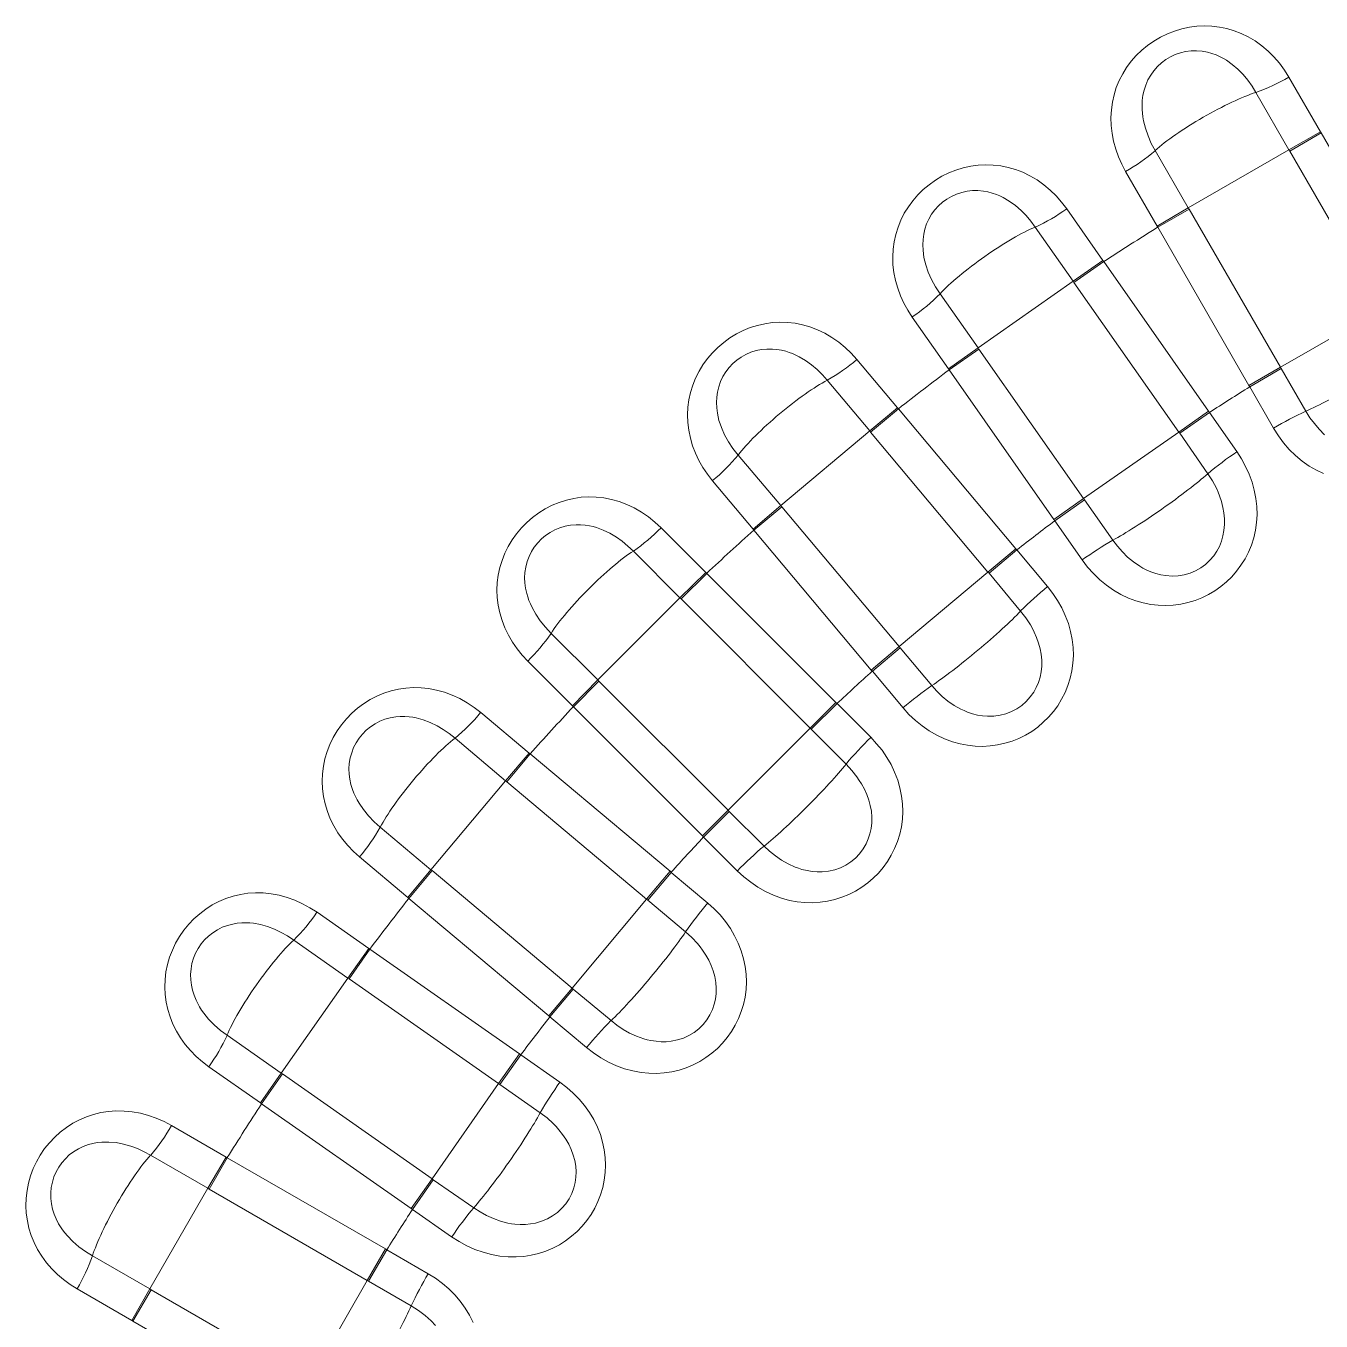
# Model space of a CAD drawing. Extents: x 407 to 892, y -26 to 445.
# Drawn here: x 754.52 to 768.59, y 179.48 to 193.55 of the extents above; entities that cross this region are included whole.
import ezdxf

# ---------------------------------------------------------------- set-up
doc = ezdxf.new("R2010")
doc.units = 0
doc.header["$LTSCALE"] = 7
doc.header["$MEASUREMENT"] = 0
doc.layers.add('8', color=251, linetype='CONTINUOUS', lineweight=15)

msp = doc.modelspace()

# ---------------------------------------------------------------- linework, layer by layer
at = {"layer": '8', "lineweight": 13, "ltscale": 0.017125}
for p, q in [((768.237, 192.989), (768.58, 192.397)), ((766.805, 191.372), (766.463, 191.965)), ((765.824, 191.559), (766.218, 190.998)), ((764.539, 189.822), (764.147, 190.384)), ((763.546, 189.923), (763.987, 189.398)), ((762.417, 188.081), (761.977, 188.606)), ((761.419, 188.095), (761.903, 187.611)), ((760.454, 186.162), (759.97, 186.646)), ((759.459, 186.088), (759.984, 185.648)), ((758.667, 184.078), (758.142, 184.519)), ((757.681, 183.918), (758.243, 183.526)), ((757.067, 181.847), (756.506, 182.241)), ((756.1, 181.602), (756.693, 181.26)), ((755.668, 179.485), (755.076, 179.828))]:
    msp.add_line(p, q, dxfattribs=at)
at = {"layer": '8', "lineweight": 13, "ltscale": 0.01795}
for p, q in [((767.88, 192.824), (768.238, 192.201)), ((765.483, 191.362), (765.894, 190.773)), ((763.223, 189.697), (763.684, 189.147)), ((762.717, 188.336), (762.255, 188.885)), ((761.117, 187.842), (761.623, 187.333)), ((760.732, 186.442), (760.223, 186.948)), ((759.18, 185.81), (759.729, 185.348)), ((758.918, 184.381), (758.368, 184.842)), ((757.292, 182.171), (756.703, 182.582)), ((755.864, 179.827), (755.241, 180.185))]:
    msp.add_line(p, q, dxfattribs=at)
at = {"layer": '8', "lineweight": 13, "ltscale": 0.009852}
for p, q in [((768.238, 192.201), (768.58, 192.397)), ((767.145, 191.571), (766.805, 191.372)), ((765.894, 190.773), (766.218, 190.998)), ((767.051, 189.121), (767.374, 189.346)), ((766.018, 188.398), (765.695, 188.171)), ((761.623, 187.333), (761.903, 187.611)), ((760.732, 186.442), (760.454, 186.162)), ((759.667, 182.047), (759.894, 182.37)), ((757.292, 182.171), (757.067, 181.847)), ((756.495, 180.92), (756.693, 181.26)), ((758.944, 181.014), (758.719, 180.691)), ((755.864, 179.827), (755.668, 179.485))]:
    msp.add_line(p, q, dxfattribs=at)
at = {"layer": '8', "lineweight": 13, "ltscale": 0.009853}
for p, q in [((768.246, 192.187), (768.587, 192.384)), ((767.154, 191.556), (766.812, 191.359)), ((765.903, 190.76), (766.226, 190.986)), ((764.87, 190.036), (764.548, 189.81)), ((768.154, 189.824), (767.813, 189.626)), ((763.694, 189.134), (763.996, 189.387)), ((767.041, 189.135), (767.364, 189.361)), ((766.008, 188.412), (765.685, 188.186)), ((762.728, 188.323), (762.426, 188.07)), ((764.969, 187.614), (765.271, 187.868)), ((764.98, 187.601), (765.282, 187.854)), ((761.635, 187.322), (761.914, 187.6)), ((764.003, 186.804), (763.701, 186.55)), ((764.014, 186.791), (763.713, 186.537)), ((760.743, 186.43), (760.465, 186.151)), ((763.038, 185.919), (763.316, 186.198)), ((763.05, 185.907), (763.329, 186.185)), ((759.742, 185.337), (759.995, 185.639)), ((762.146, 185.027), (761.867, 184.749)), ((762.158, 185.015), (761.88, 184.736)), ((758.931, 184.371), (758.678, 184.069)), ((761.261, 184.062), (761.515, 184.364)), ((761.274, 184.051), (761.528, 184.352)), ((758.029, 183.195), (758.255, 183.518)), ((760.451, 183.096), (760.197, 182.794)), ((760.464, 183.085), (760.211, 182.783)), ((759.653, 182.057), (759.88, 182.38)), ((757.305, 182.162), (757.079, 181.839)), ((756.509, 180.911), (756.706, 181.253)), ((758.93, 181.024), (758.704, 180.701)), ((758.241, 179.911), (758.439, 180.252)), ((755.878, 179.819), (755.681, 179.478))]:
    msp.add_line(p, q, dxfattribs=at)
at = {"layer": '8', "lineweight": 13, "ltscale": 0.000370584}
for p, q in [((768.587, 192.384), (768.58, 192.397)), ((755.681, 179.478), (755.668, 179.485))]:
    msp.add_line(p, q, dxfattribs=at)
at = {"layer": '8', "lineweight": 13, "ltscale": 0.049583}
for p, q in [((769.579, 190.666), (768.587, 192.384)), ((769.238, 190.469), (768.246, 192.187)), ((767.154, 191.556), (768.145, 189.838)), ((767.364, 189.361), (766.226, 190.986)), ((767.041, 189.135), (765.903, 190.76)), ((764.87, 190.036), (766.008, 188.412)), ((764.548, 189.81), (765.685, 188.186)), ((762.728, 188.323), (764.003, 186.804)), ((762.426, 188.07), (763.701, 186.55)), ((761.515, 184.364), (759.995, 185.639)), ((761.261, 184.062), (759.742, 185.337)), ((759.88, 182.38), (758.255, 183.518)), ((759.653, 182.057), (758.029, 183.195)), ((757.305, 182.162), (758.93, 181.024)), ((757.079, 181.839), (758.704, 180.701)), ((758.227, 179.92), (756.509, 180.911)), ((755.878, 179.819), (757.596, 178.827)), ((755.681, 179.478), (757.399, 178.486))]:
    msp.add_line(p, q, dxfattribs=at)
at = {"layer": '8', "lineweight": 13, "ltscale": 0.017949}
for p, q in [((767.145, 191.571), (766.785, 192.192)), ((764.861, 190.05), (764.448, 190.637)), ((757.428, 183.617), (758.015, 183.204)), ((755.873, 181.28), (756.495, 180.92))]:
    msp.add_line(p, q, dxfattribs=at)
at = {"layer": '8', "lineweight": 13, "ltscale": 0.03153}
for p, q in [((768.238, 192.201), (767.145, 191.571)), ((765.894, 190.773), (764.861, 190.05)), ((758.015, 183.204), (757.292, 182.171)), ((756.495, 180.92), (755.864, 179.827))]:
    msp.add_line(p, q, dxfattribs=at)
at = {"layer": '8', "lineweight": 13, "ltscale": 0.000417325}
for p, q in [((768.246, 192.187), (768.238, 192.201)), ((755.878, 179.819), (755.864, 179.827))]:
    msp.add_line(p, q, dxfattribs=at)
at = {"layer": '8', "lineweight": 13, "ltscale": 0.000417046}
for p, q in [((767.154, 191.556), (767.145, 191.571)), ((756.509, 180.911), (756.495, 180.92))]:
    msp.add_line(p, q, dxfattribs=at)
at = {"layer": '8', "lineweight": 13, "ltscale": 0.000371143}
for p, q in [((766.812, 191.359), (766.805, 191.372)), ((756.706, 181.253), (756.693, 181.26))]:
    msp.add_line(p, q, dxfattribs=at)
at = {"layer": '8', "lineweight": 13, "ltscale": 0.049582}
for p, q in [((766.812, 191.359), (767.804, 189.641)), ((765.271, 187.868), (763.996, 189.387)), ((764.969, 187.614), (763.694, 189.134)), ((763.316, 186.198), (761.914, 187.6)), ((763.038, 185.919), (761.635, 187.322)), ((760.743, 186.43), (762.146, 185.027)), ((760.465, 186.151), (761.867, 184.749)), ((758.931, 184.371), (760.451, 183.096)), ((758.678, 184.069), (760.197, 182.794)), ((758.424, 180.261), (756.706, 181.253))]:
    msp.add_line(p, q, dxfattribs=at)
at = {"layer": '8', "lineweight": 13, "ltscale": 0.000371265}
for p, q in [((766.226, 190.986), (766.218, 190.998)), ((757.079, 181.839), (757.067, 181.847))]:
    msp.add_line(p, q, dxfattribs=at)
at = {"layer": '8', "lineweight": 13, "ltscale": 0.000417391}
for p, q in [((765.903, 190.76), (765.894, 190.773)), ((757.305, 182.162), (757.292, 182.171))]:
    msp.add_line(p, q, dxfattribs=at)
at = {"layer": '8', "lineweight": 13, "ltscale": 0.031529}
for p, q in [((769.238, 190.469), (768.145, 189.838)), ((767.041, 189.135), (766.008, 188.412)), ((764.969, 187.614), (764.003, 186.804)), ((761.623, 187.333), (760.732, 186.442)), ((763.038, 185.919), (762.146, 185.027)), ((761.261, 184.062), (760.451, 183.096)), ((759.653, 182.057), (758.93, 181.024)), ((758.227, 179.92), (757.596, 178.827))]:
    msp.add_line(p, q, dxfattribs=at)
at = {"layer": '8', "lineweight": 13, "ltscale": 0.009851}
for p, q in [((764.861, 190.05), (764.539, 189.822)), ((763.684, 189.147), (763.987, 189.398)), ((762.717, 188.336), (762.417, 188.081)), ((759.729, 185.348), (759.984, 185.648)), ((758.918, 184.381), (758.667, 184.078)), ((758.015, 183.204), (758.243, 183.526))]:
    msp.add_line(p, q, dxfattribs=at)
at = {"layer": '8', "lineweight": 13, "ltscale": 0.00041783}
for p, q in [((764.87, 190.036), (764.861, 190.05)), ((758.029, 183.195), (758.015, 183.204))]:
    msp.add_line(p, q, dxfattribs=at)
at = {"layer": '8', "lineweight": 13, "ltscale": 0.000371015}
for p, q in [((764.548, 189.81), (764.539, 189.822)), ((758.255, 183.518), (758.243, 183.526))]:
    msp.add_line(p, q, dxfattribs=at)
at = {"layer": '8', "lineweight": 13, "ltscale": 0.009854}
for p, q in [((768.145, 189.838), (767.804, 189.641)), ((758.227, 179.92), (758.424, 180.261))]:
    msp.add_line(p, q, dxfattribs=at)
at = {"layer": '8', "lineweight": 13, "ltscale": 0.000424518}
for p, q in [((768.145, 189.838), (768.154, 189.824)), ((758.241, 179.911), (758.227, 179.92))]:
    msp.add_line(p, q, dxfattribs=at)
at = {"layer": '8', "lineweight": 13, "ltscale": 0.013374}
for p, q in [((768.422, 189.361), (768.154, 189.824)), ((767.051, 189.121), (767.357, 188.682)), ((766.325, 187.96), (766.018, 188.398)), ((764.98, 187.601), (765.323, 187.191)), ((764.358, 186.381), (764.014, 186.791)), ((763.05, 185.907), (763.427, 185.528)), ((762.537, 184.638), (762.158, 185.015)), ((761.274, 184.051), (761.684, 183.707)), ((760.874, 182.742), (760.464, 183.085)), ((759.667, 182.047), (760.105, 181.74)), ((759.383, 180.708), (758.944, 181.014)), ((758.241, 179.911), (758.704, 179.643))]:
    msp.add_line(p, q, dxfattribs=at)
at = {"layer": '8', "lineweight": 13, "ltscale": 0.000445438}
for p, q in [((767.804, 189.641), (767.813, 189.626)), ((758.439, 180.252), (758.424, 180.261))]:
    msp.add_line(p, q, dxfattribs=at)
at = {"layer": '8', "lineweight": 13, "ltscale": 0.012962}
for p, q in [((768.072, 189.177), (767.813, 189.626)), ((758.439, 180.252), (758.888, 179.993))]:
    msp.add_line(p, q, dxfattribs=at)
at = {"layer": '8', "lineweight": 13, "ltscale": 0.000371403}
for p, q in [((763.996, 189.387), (763.987, 189.398)), ((758.678, 184.069), (758.667, 184.078))]:
    msp.add_line(p, q, dxfattribs=at)
at = {"layer": '8', "lineweight": 13, "ltscale": 0.000445518}
for p, q in [((767.374, 189.346), (767.364, 189.361)), ((758.704, 180.701), (758.719, 180.691))]:
    msp.add_line(p, q, dxfattribs=at)
at = {"layer": '8', "lineweight": 13, "ltscale": 0.012961}
for p, q in [((767.374, 189.346), (767.672, 188.922)), ((765.992, 187.746), (765.695, 188.171)), ((765.282, 187.854), (765.616, 187.457)), ((764.046, 186.139), (763.713, 186.537)), ((763.329, 186.185), (763.696, 185.819)), ((762.246, 184.369), (761.88, 184.736)), ((761.528, 184.352), (761.926, 184.019)), ((760.608, 182.449), (760.211, 182.783)), ((759.894, 182.37), (760.319, 182.073)), ((759.143, 180.393), (758.719, 180.691))]:
    msp.add_line(p, q, dxfattribs=at)
at = {"layer": '8', "lineweight": 13, "ltscale": 0.031531}
for p, q in [((763.684, 189.147), (762.717, 188.336)), ((759.729, 185.348), (758.918, 184.381))]:
    msp.add_line(p, q, dxfattribs=at)
at = {"layer": '8', "lineweight": 13, "ltscale": 0.000417601}
for p, q in [((763.694, 189.134), (763.684, 189.147)), ((758.931, 184.371), (758.918, 184.381))]:
    msp.add_line(p, q, dxfattribs=at)
at = {"layer": '8', "lineweight": 13, "ltscale": 0.000424579}
for p, q in [((767.051, 189.121), (767.041, 189.135)), ((758.93, 181.024), (758.944, 181.014))]:
    msp.add_line(p, q, dxfattribs=at)
at = {"layer": '8', "lineweight": 13, "ltscale": 0.000423954}
for p, q in [((766.008, 188.412), (766.018, 188.398)), ((759.667, 182.047), (759.653, 182.057))]:
    msp.add_line(p, q, dxfattribs=at)
at = {"layer": '8', "lineweight": 13, "ltscale": 0.000416923}
for p, q in [((762.728, 188.323), (762.717, 188.336)), ((759.742, 185.337), (759.729, 185.348))]:
    msp.add_line(p, q, dxfattribs=at)
at = {"layer": '8', "lineweight": 13, "ltscale": 0.000445768}
for p, q in [((765.685, 188.186), (765.695, 188.171)), ((759.894, 182.37), (759.88, 182.38))]:
    msp.add_line(p, q, dxfattribs=at)
at = {"layer": '8', "lineweight": 13, "ltscale": 0.000371103}
for p, q in [((762.426, 188.07), (762.417, 188.081)), ((759.995, 185.639), (759.984, 185.648))]:
    msp.add_line(p, q, dxfattribs=at)
at = {"layer": '8', "lineweight": 13, "ltscale": 0.000445735}
for p, q in [((765.282, 187.854), (765.271, 187.868)), ((760.197, 182.794), (760.211, 182.783))]:
    msp.add_line(p, q, dxfattribs=at)
at = {"layer": '8', "lineweight": 13, "ltscale": 0.000370623}
for p, q in [((761.914, 187.6), (761.903, 187.611)), ((760.465, 186.151), (760.454, 186.162))]:
    msp.add_line(p, q, dxfattribs=at)
at = {"layer": '8', "lineweight": 13, "ltscale": 0.000424635}
for p, q in [((764.98, 187.601), (764.969, 187.614)), ((760.451, 183.096), (760.464, 183.085))]:
    msp.add_line(p, q, dxfattribs=at)
at = {"layer": '8', "lineweight": 13, "ltscale": 0.000417557}
for p, q in [((761.635, 187.322), (761.623, 187.333)), ((760.743, 186.43), (760.732, 186.442))]:
    msp.add_line(p, q, dxfattribs=at)
at = {"layer": '8', "lineweight": 13, "ltscale": 0.000425031}
msp.add_line((764.003, 186.804), (764.014, 186.791), dxfattribs=at)
at = {"layer": '8', "lineweight": 13, "ltscale": 0.000446132}
msp.add_line((763.701, 186.55), (763.713, 186.537), dxfattribs=at)
at = {"layer": '8', "lineweight": 13, "ltscale": 0.00044615}
msp.add_line((763.329, 186.185), (763.316, 186.198), dxfattribs=at)
at = {"layer": '8', "lineweight": 13, "ltscale": 0.000424571}
for p, q in [((763.05, 185.907), (763.038, 185.919)), ((762.146, 185.027), (762.158, 185.015))]:
    msp.add_line(p, q, dxfattribs=at)
at = {"layer": '8', "lineweight": 13, "ltscale": 0.000445612}
msp.add_line((761.867, 184.749), (761.88, 184.736), dxfattribs=at)
at = {"layer": '8', "lineweight": 13, "ltscale": 0.000445641}
msp.add_line((761.528, 184.352), (761.515, 184.364), dxfattribs=at)
at = {"layer": '8', "lineweight": 13, "ltscale": 0.00042454}
msp.add_line((761.274, 184.051), (761.261, 184.062), dxfattribs=at)
at = {"layer": '8', "lineweight": 13}
for points in [[(766.463, 191.965), (766.421, 192.044), (766.385, 192.125), (766.356, 192.208), (766.333, 192.293), (766.316, 192.378), (766.307, 192.464), (766.304, 192.55), (766.309, 192.635), (766.32, 192.717), (766.338, 192.798), (766.363, 192.876), (766.394, 192.952), (766.432, 193.026), (766.475, 193.096), (766.525, 193.162), (766.579, 193.224), (766.639, 193.282), (766.703, 193.335), (766.771, 193.382), (766.843, 193.424), (766.918, 193.461), (766.995, 193.491), (767.075, 193.515), (767.156, 193.532), (767.238, 193.543), (767.32, 193.547), (767.402, 193.544), (767.483, 193.534), (767.564, 193.517), (767.643, 193.494), (767.72, 193.464), (767.795, 193.428), (767.87, 193.383), (767.943, 193.331), (768.011, 193.273), (768.075, 193.21), (768.134, 193.141), (768.188, 193.067), (768.237, 192.989)], [(766.785, 192.192), (766.743, 192.271), (766.707, 192.353), (766.679, 192.435), (766.658, 192.517), (766.651, 192.558), (766.646, 192.599), (766.643, 192.639), (766.642, 192.679), (766.645, 192.737), (766.652, 192.795), (766.665, 192.85), (766.682, 192.904), (766.706, 192.959), (766.736, 193.011), (766.77, 193.06), (766.809, 193.104), (766.852, 193.144), (766.9, 193.18), (766.95, 193.21), (767.003, 193.235), (767.059, 193.254), (767.116, 193.268), (767.175, 193.275), (767.234, 193.276), (767.294, 193.272), (767.353, 193.261), (767.4, 193.248), (767.446, 193.231), (767.492, 193.211), (767.526, 193.194), (767.559, 193.174), (767.623, 193.129), (767.684, 193.076), (767.741, 193.017), (767.791, 192.957), (767.837, 192.892), (767.88, 192.824)], [(764.147, 190.384), (764.098, 190.459), (764.055, 190.536), (764.019, 190.616), (763.988, 190.699), (763.964, 190.782), (763.947, 190.867), (763.937, 190.952), (763.935, 191.038), (763.939, 191.12), (763.95, 191.202), (763.968, 191.282), (763.992, 191.361), (764.023, 191.437), (764.06, 191.511), (764.104, 191.581), (764.153, 191.648), (764.207, 191.711), (764.266, 191.769), (764.33, 191.822), (764.398, 191.87), (764.469, 191.913), (764.544, 191.95), (764.621, 191.981), (764.7, 192.005), (764.781, 192.023), (764.862, 192.034), (764.944, 192.038), (765.026, 192.035), (765.108, 192.026), (765.189, 192.009), (765.268, 191.986), (765.346, 191.957), (765.425, 191.918), (765.502, 191.873), (765.575, 191.821), (765.644, 191.764), (765.709, 191.7), (765.769, 191.632), (765.824, 191.559)], [(764.448, 190.637), (764.399, 190.713), (764.356, 190.791), (764.32, 190.87), (764.293, 190.95), (764.282, 190.991), (764.273, 191.031), (764.267, 191.07), (764.263, 191.11), (764.26, 191.169), (764.263, 191.226), (764.271, 191.283), (764.283, 191.338), (764.302, 191.395), (764.327, 191.449), (764.357, 191.501), (764.392, 191.548), (764.432, 191.592), (764.476, 191.632), (764.523, 191.666), (764.574, 191.695), (764.628, 191.719), (764.684, 191.738), (764.742, 191.75), (764.801, 191.757), (764.86, 191.758), (764.921, 191.752), (764.968, 191.743), (765.016, 191.731), (765.063, 191.714), (765.098, 191.7), (765.133, 191.683), (765.2, 191.644), (765.266, 191.597), (765.328, 191.543), (765.383, 191.487), (765.435, 191.427), (765.483, 191.362)], [(761.977, 188.606), (761.922, 188.677), (761.873, 188.75), (761.829, 188.827), (761.792, 188.906), (761.761, 188.987), (761.736, 189.07), (761.719, 189.154), (761.709, 189.239), (761.706, 189.322), (761.709, 189.404), (761.72, 189.486), (761.738, 189.566), (761.762, 189.645), (761.793, 189.722), (761.83, 189.795), (761.873, 189.866), (761.921, 189.933), (761.975, 189.996), (762.034, 190.055), (762.098, 190.109), (762.165, 190.158), (762.236, 190.201), (762.31, 190.238), (762.387, 190.269), (762.466, 190.294), (762.546, 190.312), (762.627, 190.324), (762.709, 190.328), (762.792, 190.326), (762.873, 190.317), (762.954, 190.301), (763.034, 190.278), (763.117, 190.246), (763.197, 190.208), (763.274, 190.163), (763.348, 190.111), (763.418, 190.054), (763.484, 189.991), (763.546, 189.923)], [(762.255, 188.885), (762.199, 188.956), (762.15, 189.03), (762.108, 189.106), (762.073, 189.183), (762.059, 189.223), (762.047, 189.262), (762.037, 189.301), (762.029, 189.34), (762.022, 189.398), (762.019, 189.456), (762.022, 189.513), (762.03, 189.568), (762.044, 189.627), (762.064, 189.683), (762.089, 189.737), (762.12, 189.788), (762.156, 189.835), (762.196, 189.878), (762.24, 189.917), (762.289, 189.95), (762.34, 189.979), (762.394, 190.002), (762.45, 190.02), (762.509, 190.031), (762.568, 190.037), (762.629, 190.037), (762.677, 190.032), (762.726, 190.024), (762.774, 190.012), (762.81, 190), (762.846, 189.987), (762.917, 189.953), (762.986, 189.912), (763.053, 189.864), (763.113, 189.813), (763.17, 189.758), (763.223, 189.697)], [(768.625, 189.106), (768.566, 189.165), (768.514, 189.226), (768.466, 189.291), (768.422, 189.361)], [(768.613, 188.683), (768.537, 188.72), (768.458, 188.766), (768.382, 188.82), (768.31, 188.88), (768.242, 188.946), (768.18, 189.018), (768.123, 189.095), (768.072, 189.177)], [(767.672, 188.922), (767.722, 188.843), (767.767, 188.762), (767.806, 188.677), (767.837, 188.591), (767.861, 188.503), (767.879, 188.414), (767.888, 188.325), (767.891, 188.236), (767.886, 188.151), (767.874, 188.068), (767.855, 187.987), (767.83, 187.907), (767.798, 187.831), (767.761, 187.758), (767.717, 187.688), (767.668, 187.622), (767.616, 187.562), (767.559, 187.507), (767.497, 187.456), (767.432, 187.41), (767.364, 187.37), (767.292, 187.335), (767.218, 187.306), (767.141, 187.282), (767.062, 187.265), (766.982, 187.255), (766.9, 187.251), (766.818, 187.253), (766.737, 187.263), (766.655, 187.279), (766.575, 187.302), (766.496, 187.331), (766.413, 187.37), (766.332, 187.417), (766.255, 187.471), (766.182, 187.531), (766.114, 187.598), (766.05, 187.669), (765.992, 187.746)], [(767.357, 188.682), (767.407, 188.605), (767.45, 188.524), (767.468, 188.483), (767.485, 188.442), (767.505, 188.38), (767.521, 188.317), (767.532, 188.256), (767.538, 188.194), (767.538, 188.13), (767.532, 188.067), (767.521, 188.006), (767.504, 187.948), (767.482, 187.892), (767.454, 187.841), (767.422, 187.792), (767.38, 187.742), (767.333, 187.698), (767.281, 187.66), (767.224, 187.628), (767.164, 187.602), (767.101, 187.584), (767.036, 187.574), (766.968, 187.57), (766.9, 187.575), (766.846, 187.584), (766.792, 187.598), (766.739, 187.616), (766.686, 187.64), (766.651, 187.658), (766.617, 187.678), (766.55, 187.724), (766.486, 187.777), (766.429, 187.833), (766.375, 187.894), (766.325, 187.96)], [(759.97, 186.646), (759.91, 186.712), (759.854, 186.781), (759.804, 186.853), (759.76, 186.929), (759.722, 187.007), (759.69, 187.088), (759.666, 187.17), (759.648, 187.253), (759.638, 187.336), (759.634, 187.418), (759.638, 187.5), (759.649, 187.582), (759.666, 187.663), (759.69, 187.741), (759.72, 187.818), (759.757, 187.892), (759.799, 187.964), (759.848, 188.031), (759.901, 188.095), (759.96, 188.154), (760.023, 188.208), (760.09, 188.258), (760.16, 188.301), (760.234, 188.339), (760.31, 188.37), (760.389, 188.396), (760.469, 188.414), (760.55, 188.426), (760.632, 188.43), (760.714, 188.428), (760.797, 188.419), (760.878, 188.404), (760.963, 188.38), (761.046, 188.348), (761.127, 188.31), (761.205, 188.265), (761.28, 188.214), (761.351, 188.157), (761.419, 188.095)], [(760.223, 186.948), (760.161, 187.014), (760.106, 187.084), (760.057, 187.156), (760.016, 187.23), (759.998, 187.268), (759.983, 187.306), (759.97, 187.344), (759.958, 187.382), (759.946, 187.439), (759.939, 187.496), (759.936, 187.553), (759.939, 187.61), (759.948, 187.669), (759.963, 187.727), (759.984, 187.783), (760.01, 187.836), (760.041, 187.886), (760.078, 187.932), (760.119, 187.975), (760.164, 188.012), (760.212, 188.045), (760.264, 188.073), (760.319, 188.096), (760.376, 188.112), (760.435, 188.123), (760.495, 188.128), (760.544, 188.128), (760.593, 188.124), (760.642, 188.116), (760.679, 188.108), (760.716, 188.097), (760.789, 188.07), (760.862, 188.035), (760.933, 187.993), (760.997, 187.948), (761.058, 187.897), (761.117, 187.842)], [(765.616, 187.457), (765.673, 187.383), (765.725, 187.306), (765.771, 187.225), (765.809, 187.142), (765.842, 187.057), (765.866, 186.969), (765.884, 186.881), (765.894, 186.793), (765.896, 186.708), (765.892, 186.624), (765.88, 186.541), (765.862, 186.46), (765.837, 186.381), (765.806, 186.305), (765.769, 186.232), (765.726, 186.162), (765.679, 186.098), (765.627, 186.038), (765.57, 185.982), (765.509, 185.93), (765.444, 185.884), (765.376, 185.843), (765.305, 185.807), (765.23, 185.778), (765.153, 185.754), (765.074, 185.736), (764.993, 185.725), (764.911, 185.72), (764.829, 185.723), (764.747, 185.732), (764.665, 185.747), (764.584, 185.77), (764.497, 185.802), (764.413, 185.842), (764.331, 185.888), (764.254, 185.942), (764.18, 186.002), (764.11, 186.068), (764.046, 186.139)], [(765.323, 187.191), (765.38, 187.118), (765.429, 187.041), (765.451, 187.002), (765.471, 186.962), (765.497, 186.902), (765.519, 186.842), (765.535, 186.781), (765.546, 186.721), (765.552, 186.656), (765.552, 186.593), (765.546, 186.532), (765.534, 186.472), (765.516, 186.415), (765.494, 186.361), (765.466, 186.31), (765.428, 186.257), (765.385, 186.208), (765.336, 186.166), (765.283, 186.129), (765.226, 186.099), (765.164, 186.075), (765.1, 186.059), (765.033, 186.049), (764.964, 186.048), (764.91, 186.052), (764.855, 186.061), (764.801, 186.075), (764.746, 186.094), (764.71, 186.109), (764.674, 186.126), (764.603, 186.166), (764.534, 186.213), (764.472, 186.264), (764.414, 186.321), (764.358, 186.381)], [(758.142, 184.519), (758.076, 184.579), (758.015, 184.643), (757.958, 184.711), (757.908, 184.782), (757.863, 184.857), (757.825, 184.934), (757.793, 185.014), (757.768, 185.096), (757.751, 185.177), (757.74, 185.259), (757.737, 185.341), (757.74, 185.423), (757.75, 185.505), (757.767, 185.586), (757.791, 185.665), (757.821, 185.742), (757.857, 185.816), (757.899, 185.888), (757.947, 185.956), (758, 186.02), (758.058, 186.08), (758.121, 186.135), (758.187, 186.184), (758.257, 186.228), (758.331, 186.266), (758.406, 186.298), (758.485, 186.323), (758.565, 186.342), (758.646, 186.354), (758.728, 186.359), (758.811, 186.357), (758.893, 186.349), (758.98, 186.332), (759.066, 186.308), (759.149, 186.277), (759.231, 186.239), (759.31, 186.195), (759.386, 186.144), (759.459, 186.088)], [(758.368, 184.842), (758.301, 184.902), (758.239, 184.967), (758.184, 185.034), (758.137, 185.104), (758.116, 185.14), (758.097, 185.177), (758.081, 185.214), (758.066, 185.251), (758.049, 185.307), (758.037, 185.363), (758.029, 185.42), (758.027, 185.476), (758.031, 185.536), (758.041, 185.595), (758.057, 185.652), (758.078, 185.708), (758.105, 185.76), (758.137, 185.81), (758.174, 185.855), (758.216, 185.897), (758.261, 185.934), (758.311, 185.966), (758.363, 185.993), (758.418, 186.015), (758.476, 186.031), (758.536, 186.041), (758.584, 186.045), (758.633, 186.045), (758.683, 186.042), (758.721, 186.037), (758.758, 186.029), (758.834, 186.009), (758.909, 185.98), (758.984, 185.945), (759.051, 185.905), (759.117, 185.86), (759.18, 185.81)], [(763.696, 185.819), (763.759, 185.75), (763.818, 185.678), (763.87, 185.601), (763.916, 185.522), (763.955, 185.439), (763.988, 185.355), (764.013, 185.269), (764.03, 185.181), (764.04, 185.097), (764.043, 185.013), (764.039, 184.93), (764.028, 184.847), (764.01, 184.766), (763.986, 184.688), (763.955, 184.612), (763.918, 184.538), (763.877, 184.47), (763.83, 184.406), (763.779, 184.345), (763.722, 184.289), (763.662, 184.237), (763.597, 184.19), (763.529, 184.148), (763.458, 184.112), (763.383, 184.082), (763.306, 184.057), (763.226, 184.039), (763.145, 184.027), (763.063, 184.022), (762.98, 184.024), (762.897, 184.033), (762.814, 184.048), (762.725, 184.072), (762.638, 184.105), (762.553, 184.144), (762.47, 184.191), (762.392, 184.244), (762.317, 184.304), (762.246, 184.369)], [(763.427, 185.528), (763.49, 185.46), (763.546, 185.388), (763.571, 185.351), (763.595, 185.313), (763.626, 185.256), (763.652, 185.197), (763.674, 185.138), (763.69, 185.079), (763.702, 185.016), (763.707, 184.953), (763.706, 184.891), (763.7, 184.83), (763.687, 184.772), (763.669, 184.716), (763.646, 184.663), (763.613, 184.607), (763.574, 184.555), (763.53, 184.508), (763.48, 184.467), (763.425, 184.431), (763.366, 184.403), (763.304, 184.381), (763.238, 184.366), (763.169, 184.358), (763.115, 184.358), (763.06, 184.362), (763.004, 184.371), (762.948, 184.385), (762.91, 184.397), (762.873, 184.41), (762.799, 184.444), (762.727, 184.485), (762.66, 184.531), (762.597, 184.582), (762.537, 184.638)], [(756.506, 182.241), (756.435, 182.294), (756.369, 182.353), (756.307, 182.416), (756.25, 182.482), (756.199, 182.553), (756.154, 182.627), (756.115, 182.703), (756.084, 182.783), (756.059, 182.862), (756.042, 182.942), (756.031, 183.024), (756.027, 183.106), (756.03, 183.188), (756.04, 183.27), (756.057, 183.351), (756.08, 183.431), (756.11, 183.508), (756.145, 183.583), (756.187, 183.655), (756.234, 183.724), (756.287, 183.788), (756.344, 183.848), (756.406, 183.903), (756.472, 183.953), (756.542, 183.998), (756.615, 184.036), (756.69, 184.068), (756.768, 184.093), (756.848, 184.113), (756.93, 184.125), (757.012, 184.13), (757.095, 184.129), (757.183, 184.12), (757.27, 184.104), (757.357, 184.08), (757.441, 184.049), (757.524, 184.012), (757.604, 183.968), (757.681, 183.918)], [(761.926, 184.019), (761.995, 183.957), (762.059, 183.89), (762.118, 183.818), (762.171, 183.743), (762.217, 183.664), (762.257, 183.583), (762.289, 183.499), (762.314, 183.414), (762.332, 183.331), (762.342, 183.247), (762.345, 183.163), (762.341, 183.08), (762.33, 182.998), (762.313, 182.918), (762.289, 182.839), (762.259, 182.763), (762.223, 182.692), (762.183, 182.623), (762.137, 182.558), (762.085, 182.497), (762.03, 182.44), (761.97, 182.388), (761.905, 182.341), (761.838, 182.299), (761.766, 182.262), (761.691, 182.23), (761.613, 182.205), (761.533, 182.187), (761.452, 182.175), (761.369, 182.169), (761.286, 182.17), (761.202, 182.179), (761.111, 182.195), (761.021, 182.219), (760.933, 182.251), (760.847, 182.291), (760.764, 182.337), (760.684, 182.39), (760.608, 182.449)], [(756.703, 182.582), (756.631, 182.636), (756.564, 182.695), (756.503, 182.757), (756.45, 182.823), (756.426, 182.857), (756.404, 182.892), (756.385, 182.927), (756.367, 182.963), (756.345, 183.017), (756.328, 183.072), (756.316, 183.128), (756.309, 183.184), (756.307, 183.244), (756.312, 183.304), (756.322, 183.362), (756.339, 183.419), (756.361, 183.474), (756.389, 183.526), (756.422, 183.575), (756.46, 183.62), (756.502, 183.66), (756.548, 183.697), (756.598, 183.728), (756.651, 183.755), (756.707, 183.776), (756.766, 183.791), (756.814, 183.799), (756.863, 183.804), (756.913, 183.805), (756.951, 183.803), (756.989, 183.799), (757.066, 183.785), (757.143, 183.763), (757.22, 183.734), (757.291, 183.7), (757.361, 183.661), (757.428, 183.617)], [(761.684, 183.707), (761.752, 183.644), (761.814, 183.578), (761.843, 183.543), (761.869, 183.507), (761.905, 183.452), (761.937, 183.397), (761.963, 183.34), (761.984, 183.282), (762.001, 183.22), (762.012, 183.157), (762.017, 183.096), (762.016, 183.035), (762.009, 182.976), (761.995, 182.919), (761.977, 182.864), (761.949, 182.805), (761.915, 182.75), (761.875, 182.699), (761.828, 182.654), (761.777, 182.614), (761.721, 182.58), (761.66, 182.552), (761.596, 182.532), (761.528, 182.519), (761.474, 182.513), (761.419, 182.513), (761.363, 182.517), (761.306, 182.526), (761.267, 182.534), (761.229, 182.545), (761.152, 182.572), (761.076, 182.607), (761.007, 182.646), (760.939, 182.691), (760.874, 182.742)], [(760.319, 182.073), (760.394, 182.016), (760.463, 181.955), (760.528, 181.889), (760.587, 181.818), (760.641, 181.744), (760.687, 181.666), (760.727, 181.586), (760.759, 181.503), (760.783, 181.422), (760.801, 181.339), (760.811, 181.256), (760.815, 181.173), (760.811, 181.091), (760.801, 181.009), (760.784, 180.929), (760.76, 180.85), (760.731, 180.776), (760.697, 180.704), (760.657, 180.635), (760.611, 180.57), (760.56, 180.509), (760.505, 180.451), (760.445, 180.399), (760.381, 180.351), (760.313, 180.307), (760.241, 180.27), (760.166, 180.238), (760.088, 180.213), (760.008, 180.193), (759.926, 180.181), (759.843, 180.175), (759.758, 180.176), (759.667, 180.184), (759.575, 180.201), (759.484, 180.225), (759.395, 180.256), (759.308, 180.295), (759.224, 180.341), (759.143, 180.393)], [(755.076, 179.828), (755, 179.876), (754.928, 179.928), (754.861, 179.985), (754.799, 180.047), (754.742, 180.112), (754.691, 180.182), (754.646, 180.255), (754.607, 180.331), (754.576, 180.408), (754.551, 180.487), (754.534, 180.567), (754.523, 180.649), (754.518, 180.731), (754.521, 180.813), (754.531, 180.895), (754.547, 180.976), (754.57, 181.056), (754.599, 181.134), (754.634, 181.209), (754.675, 181.282), (754.722, 181.351), (754.774, 181.415), (754.831, 181.476), (754.892, 181.531), (754.958, 181.582), (755.027, 181.626), (755.099, 181.665), (755.175, 181.697), (755.253, 181.723), (755.333, 181.742), (755.415, 181.755), (755.497, 181.761), (755.586, 181.759), (755.674, 181.751), (755.762, 181.735), (755.849, 181.712), (755.935, 181.682), (756.019, 181.645), (756.1, 181.602)], [(760.105, 181.74), (760.179, 181.684), (760.246, 181.623), (760.278, 181.59), (760.307, 181.557), (760.348, 181.506), (760.384, 181.453), (760.416, 181.399), (760.442, 181.343), (760.464, 181.282), (760.481, 181.221), (760.491, 181.16), (760.495, 181.1), (760.493, 181.04), (760.485, 180.982), (760.471, 180.926), (760.448, 180.864), (760.419, 180.807), (760.383, 180.753), (760.341, 180.703), (760.294, 180.659), (760.24, 180.621), (760.183, 180.588), (760.12, 180.562), (760.054, 180.543), (760.001, 180.533), (759.946, 180.528), (759.889, 180.527), (759.831, 180.531), (759.793, 180.536), (759.753, 180.543), (759.675, 180.563), (759.596, 180.591), (759.523, 180.624), (759.452, 180.663), (759.383, 180.708)], [(755.241, 180.185), (755.165, 180.233), (755.093, 180.286), (755.028, 180.343), (754.969, 180.404), (754.942, 180.436), (754.917, 180.468), (754.894, 180.501), (754.874, 180.535), (754.847, 180.588), (754.825, 180.641), (754.808, 180.695), (754.796, 180.751), (754.79, 180.81), (754.789, 180.87), (754.794, 180.929), (754.806, 180.988), (754.823, 181.044), (754.846, 181.098), (754.875, 181.15), (754.909, 181.198), (754.947, 181.242), (754.99, 181.283), (755.037, 181.318), (755.088, 181.349), (755.142, 181.375), (755.199, 181.395), (755.246, 181.408), (755.294, 181.416), (755.344, 181.422), (755.382, 181.423), (755.42, 181.423), (755.498, 181.416), (755.577, 181.401), (755.657, 181.378), (755.73, 181.351), (755.802, 181.318), (755.873, 181.28)], [(758.888, 179.993), (758.967, 179.944), (759.042, 179.888), (759.113, 179.828), (759.178, 179.763), (759.237, 179.694), (759.29, 179.62), (759.337, 179.544), (759.376, 179.464)], [(758.704, 179.643), (758.782, 179.594), (758.855, 179.539), (758.889, 179.509), (758.922, 179.479), (758.967, 179.431)]]:
    msp.add_lwpolyline(points, dxfattribs=at)
for centre, radius, start, end in [((767.219, 194.695), 1.985, 289.4411, 300.8233), ((765.495, 193.699), 1.985, 299.1767, 310.5588), ((764.662, 193.169), 1.985, 294.4411, 305.8233), ((783.417, 164.648), 31.452, 121.867, 123.133), ((763.031, 192.027), 1.985, 304.1767, 315.5589), ((762.248, 191.426), 1.985, 299.4411, 310.8233), ((783.417, 164.648), 31.452, 126.867, 128.133), ((783.417, 164.648), 29.452, 121.9938, 123.0062), ((770.115, 185.73), 4.007, 115.0026, 120.6605), ((760.722, 190.146), 1.985, 309.1767, 320.5589), ((769.934, 185.609), 4.011, 124.3382, 129.9895), ((783.417, 164.648), 29.452, 126.9938, 128.0062), ((759.994, 189.479), 1.985, 304.4411, 315.8233), ((783.417, 164.648), 31.452, 131.867, 133.133), ((768.331, 184.487), 4.011, 120.0105, 125.6618), ((768.159, 184.355), 4.011, 129.3382, 134.9896), ((758.586, 188.071), 1.985, 314.1767, 325.5588), ((783.417, 164.648), 29.452, 131.9938, 133.0062), ((766.659, 183.096), 4.011, 125.0105, 130.6618), ((783.417, 164.648), 31.452, 136.867, 138.133), ((757.919, 187.343), 1.985, 309.4411, 320.8233), ((766.499, 182.95), 4.011, 134.3382, 139.9895), ((756.639, 185.817), 1.985, 319.1767, 330.5588), ((783.417, 164.648), 29.452, 136.9938, 138.0062), ((765.115, 181.566), 4.011, 130.0105, 135.6618), ((783.417, 164.648), 31.452, 141.867, 143.133), ((756.038, 185.034), 1.985, 314.4411, 325.8233), ((764.969, 181.406), 4.011, 139.3382, 144.9895), ((783.417, 164.648), 29.452, 141.9938, 143.0062), ((763.71, 179.906), 4.011, 135.0105, 140.6619), ((754.896, 183.403), 1.985, 324.1767, 335.5589), ((763.578, 179.734), 4.011, 144.3382, 149.9895), ((783.417, 164.648), 31.452, 146.867, 148.133), ((754.366, 182.57), 1.985, 319.4411, 330.8233), ((783.417, 164.648), 29.452, 146.9938, 148.0062), ((762.456, 178.131), 4.011, 140.0105, 145.6619), ((753.37, 180.846), 1.985, 329.1767, 340.5589), ((762.339, 177.947), 4.011, 149.3382, 154.9895)]:
    msp.add_arc(centre, radius, start, end, dxfattribs=at)
for centre, major_axis, ratio, start_param, end_param in [((767.374, 192.435), (0.693, 0.4), 0.171335, 0.660114, 2.481479), ((765.014, 190.931), (0.655, 0.459), 0.171335, 0.660114, 2.481479), ((768.945, 189.714), (0.693, 0.4), 0.08912, 3.80602, 5.618757), ((762.793, 189.227), (0.613, 0.514), 0.171335, 0.660114, 2.481479), ((766.816, 188.357), (0.655, 0.459), 0.08912, 3.80602, 5.618757), ((760.729, 187.336), (0.566, 0.566), 0.171335, 0.660114, 2.481479), ((764.813, 186.82), (0.613, 0.514), 0.08912, 3.80602, 5.618757), ((758.838, 185.272), (0.514, 0.613), 0.171335, 0.660114, 2.481479), ((762.951, 185.114), (0.566, 0.566), 0.08912, 3.80602, 5.618757), ((757.134, 183.051), (0.459, 0.655), 0.171335, 0.660114, 2.481479), ((761.245, 183.252), (0.514, 0.613), 0.08912, 3.80602, 5.618757), ((759.708, 181.249), (0.459, 0.655), 0.08912, 3.80602, 5.618757), ((755.63, 180.691), (0.4, 0.693), 0.171335, 0.660114, 2.481479), ((758.351, 179.12), (0.4, 0.693), 0.08912, 3.80602, 5.618757)]:
    msp.add_ellipse(centre, major_axis=major_axis, ratio=ratio, start_param=start_param, end_param=end_param, dxfattribs=at)

doc.saveas('drawing.dxf')
